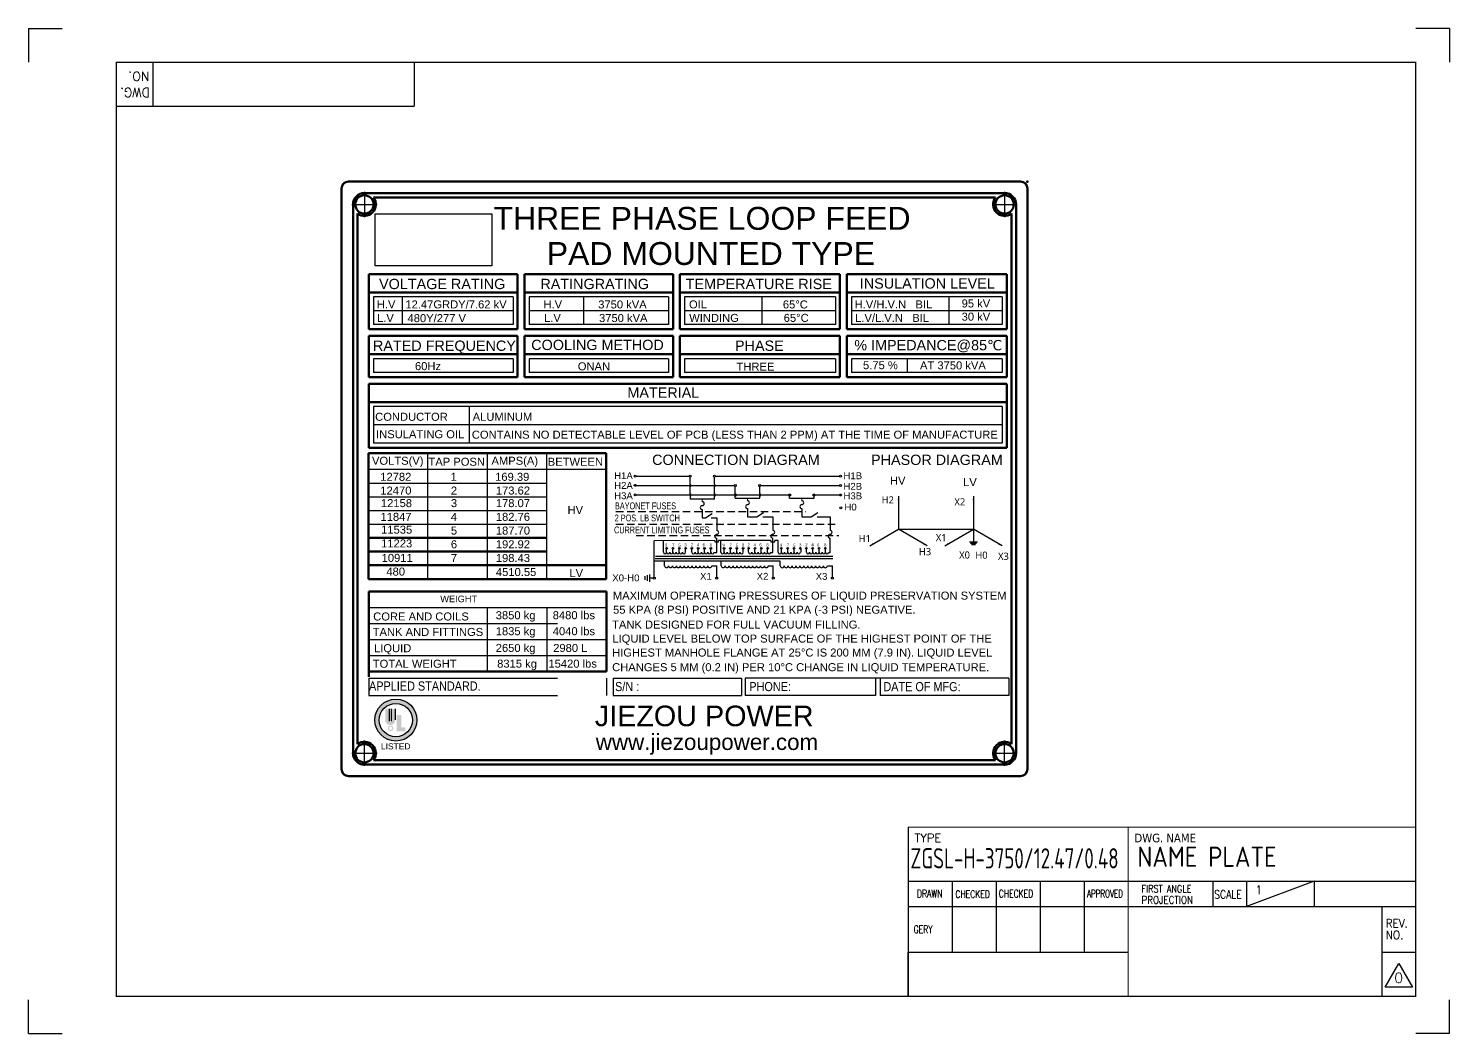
# Model space of a CAD drawing. Header units: millimetres. Extents: x 51831 to 122350, y -311274 to -161296.
# Drawn here: x 66175 to 66796, y -166691 to -166251 of the extents above; entities that cross this region are included whole.
import ezdxf
from ezdxf.enums import TextEntityAlignment as Align

# ---------------------------------------------------------------- set-up
doc = ezdxf.new("R2010")
doc.units = ezdxf.units.MM
doc.header["$LTSCALE"] = 13
for name, pattern in [('CENTER', [50.8, 31.75, -6.35, 6.35, -6.35]), ('DASHED', [0.75, 0.5, -0.25]), ('HIDDEN', [9.525, 6.35, -3.175])]:
    doc.linetypes.add(name, pattern=pattern)
doc.layers.get('0').update_dxf_attribs({"color": 1, "linetype": 'CENTER'})
for name, color, linetype in [('1', 4, 'Continuous'), ('2', 3, 'Continuous'), ('4', 2, 'HIDDEN'), ('4虚线层', 6, 'DASHED'), ('PDF_几何图形', 7, 'Continuous'), ('粗实线', 4, 'Continuous')]:
    doc.layers.add(name, color=color, linetype=linetype)
doc.layers.add('paper', color=254, linetype='Continuous', plot=False)
doc.layers.add('标注、文本', color=3, linetype='Continuous', lineweight=25)
doc.layers.add('铁心', color=3, linetype='Continuous', lineweight=0)
doc.styles.add('Arial_txtstyle_2.50_0_0', font='arial.ttf')
doc.styles.add('Note Text (ANSI)', font='arial.ttf')
doc.styles.add('ROMANS', font='romans.shx', dxfattribs={"bigfont": 'whgtxt.shx'})
doc.styles.get("Standard").update_dxf_attribs({"font": 'gbenor.shx', "bigfont": 'gbcbig.shx'})
doc.styles.add('Tahoma_txtstyle_30.40_0_0', font='tahoma.ttf')
doc.styles.add('宋体', font='', dxfattribs={"width": 0.6})
doc.styles.get('宋体').set_extended_font_data('Microsoft YaHei')
picture_1 = doc.add_image_def('image1.png', size_in_pixel=(551, 245))

msp = doc.modelspace()

# ---------------------------------------------------------------- hatches: boundary and pattern name
at = {"layer": '标注、文本'}
h = msp.add_hatch(color=0, dxfattribs=at)
h.paths.add_polyline_path([(66326.211, -166553.57, 1), (66344.579, -166553.57, 1)])
h.paths.add_polyline_path([(66342.669, -166553.57, -1), (66328.082, -166553.57, -1)], flags=16)
h.paths.add_polyline_path([(66332.526, -166548.726), (66332.526, -166554.039, 1), (66333.408, -166554.039), (66333.408, -166548.717), (66335.129, -166548.718), (66335.129, -166553.57, -1.0130167), (66330.805, -166553.57), (66330.805, -166548.726)], flags=0)
h.paths.add_polyline_path([(66335.834, -166551.324), (66337.816, -166551.324), (66337.816, -166556.754), (66339.53, -166556.754), (66339.53, -166558.516), (66335.834, -166558.516)], flags=0)
h.paths.add_polyline_path([(66334.331, -166557.211, -1), (66331.913, -166557.211, -1)], flags=0)
h.paths.add_polyline_path([(66333.898, -166557.211, -1), (66332.346, -166557.211, -1)], flags=0)

# ---------------------------------------------------------------- linework, layer by layer
at = {"color": 0}
for p, q in [((66321.69, -166322.607), (66321.69, -166333.607)), ((66601.69, -166322.607), (66601.69, -166333.607)), ((66316.19, -166328.107), (66327.19, -166328.107)), ((66596.19, -166328.107), (66607.19, -166328.107)), ((66321.69, -166573.607), (66321.69, -166562.607)), ((66601.69, -166573.607), (66601.69, -166562.607)), ((66316.19, -166568.107), (66327.19, -166568.107)), ((66596.19, -166568.107), (66607.19, -166568.107))]:
    msp.add_line(p, q, dxfattribs=at)
at = {"layer": '1', "const_width": 0.518}
msp.add_lwpolyline([(66213.195, -166674.427), (66781.535, -166674.427), (66781.535, -166265.933), (66213.195, -166265.933), (66213.195, -166674.427)], dxfattribs=at)
at = {"layer": '2'}
for p, q in [((66229.18, -166265.933), (66229.18, -166285.173)), ((66343.44, -166265.933), (66343.44, -166285.173)), ((66213.195, -166285.173), (66343.44, -166285.173)), ((66559.527, -166600.424), (66559.527, -166674.427)), ((66559.527, -166624.105), (66781.535, -166624.105)), ((66578.768, -166624.105), (66578.768, -166655.138)), ((66598.008, -166624.105), (66598.008, -166655.138)), ((66617.249, -166624.105), (66617.249, -166655.138)), ((66636.49, -166624.105), (66636.49, -166655.138)), ((66692.732, -166624.105), (66692.732, -166635.205)), ((66737.133, -166624.105), (66707.532, -166635.205)), ((66707.532, -166624.105), (66707.532, -166635.205)), ((66737.133, -166624.105), (66737.133, -166635.205)), ((66559.527, -166635.205), (66655.73, -166635.205)), ((66655.73, -166635.205), (66781.535, -166635.205)), ((66766.734, -166635.205), (66766.734, -166674.427)), ((66559.527, -166655.138), (66655.73, -166655.138)), ((66559.527, -166674.379), (66559.527, -166655.138)), ((66766.734, -166655.138), (66781.535, -166655.138)), ((66768.214, -166670.354), (66774.134, -166660.1)), ((66774.134, -166660.1), (66780.055, -166670.354)), ((66780.055, -166670.354), (66768.214, -166670.354))]:
    msp.add_line(p, q, dxfattribs=at)
at = {"layer": '2', "color": 0, "linetype": 'Continuous'}
for p, q in [((66440.55, -166446.987), (66463.688, -166446.987)), ((66440.55, -166451.009), (66461.75, -166451.009)), ((66461.75, -166451.009), (66483.479, -166451.009)), ((66475.218, -166446.987), (66529.447, -166446.987)), ((66495.009, -166451.009), (66529.447, -166451.009)), ((66323.49, -166455.933), (66401.49, -166455.933)), ((66440.55, -166455.174), (66461.75, -166455.174)), ((66461.75, -166455.174), (66507.239, -166455.174)), ((66474.783, -166456.928), (66464.122, -166456.928)), ((66483.913, -166456.493), (66494.575, -166456.493)), ((66507.673, -166456.493), (66518.335, -166456.493)), ((66518.769, -166455.174), (66529.447, -166455.174)), ((66323.49, -166461.933), (66401.49, -166461.933)), ((66469.453, -166461.561), (66469.453, -166465.141)), ((66470.845, -166465.141), (66473.798, -166463.275)), ((66489.244, -166461.126), (66489.244, -166464.707)), ((66493.334, -166464.758), (66496.287, -166462.891)), ((66513.004, -166461.126), (66513.004, -166464.707)), ((66517.094, -166464.758), (66520.047, -166462.891)), ((66323.49, -166467.933), (66401.49, -166467.933)), ((66469.453, -166465.141), (66470.845, -166465.141)), ((66473.421, -166465.141), (66475.811, -166465.141)), ((66475.811, -166465.141), (66475.811, -166470.711)), ((66489.244, -166464.707), (66493.334, -166464.758)), ((66495.91, -166464.758), (66500.317, -166464.758)), ((66500.317, -166464.758), (66500.317, -166470.606)), ((66513.004, -166464.707), (66517.094, -166464.758)), ((66519.67, -166464.758), (66525.362, -166464.758)), ((66525.362, -166464.758), (66525.362, -166470.619)), ((66475.001, -166475.128), (66475.001, -166475.668)), ((66475.001, -166475.668), (66476.621, -166475.668)), ((66476.621, -166475.668), (66476.621, -166475.128)), ((66499.507, -166475.128), (66499.507, -166475.668)), ((66499.507, -166475.668), (66501.127, -166475.668)), ((66501.127, -166475.668), (66501.127, -166475.128)), ((66323.564, -166518.384), (66427.564, -166518.384)), ((66323.564, -166525.384), (66427.564, -166525.384)), ((66323.564, -166532.384), (66427.564, -166532.384)), ((66545.281, -166535.34), (66488.203, -166535.34))]:
    msp.add_line(p, q, dxfattribs=at)
at = {"layer": '2', "color": 0}
for p, q in [((66475.001, -166475.128), (66448.487, -166475.148)), ((66448.487, -166484.19), (66448.487, -166475.148)), ((66452.462, -166480.219), (66452.462, -166475.128)), ((66499.507, -166475.128), (66476.621, -166475.128)), ((66502.663, -166475.128), (66501.127, -166475.128)), ((66555.307, -166470.174), (66588.118, -166470.174)), ((66586.418, -166475.596), (66589.819, -166475.596)), ((66586.784, -166476.21), (66589.453, -166476.21)), ((66588.118, -166470.174), (66588.118, -166475.596)), ((66587.268, -166476.883), (66588.969, -166476.883))]:
    msp.add_line(p, q, dxfattribs=at)
at = {"layer": '2', "color": 0, "linetype": 'Continuous'}
for points in [[(66464.122, -166450.574), (66464.122, -166447.422)], [(66464.122, -166454.74), (66464.122, -166451.443)], [(66483.913, -166454.74), (66483.913, -166451.443)], [(66483.913, -166456.493), (66483.913, -166455.609)], [(66507.673, -166456.493), (66507.673, -166455.609)], [(66475.783, -166480.298), (66475.811, -166474.167)], [(66500.288, -166480.298), (66500.317, -166474.049)], [(66525.334, -166480.298), (66525.362, -166474.075)]]:
    msp.add_lwpolyline(points, dxfattribs=at)
at = {"layer": '2', "color": 0}
for points in [[(66555.307, -166455.666, 0, 0.871, 0), (66555.307, -166457.407, 0.871, 0.871, 0)], [(66588.118, -166455.666, 0, 0.871, 0), (66588.118, -166457.407, 0.871, 0.871, 0)], [(66542.743, -166477.429, 0, 0.871, 0), (66544.25, -166476.558, 0.871, 0.871, 0)], [(66567.872, -166477.429, 0, 0.871, 0), (66566.364, -166476.558, 0.871, 0.871, 0)], [(66575.554, -166477.429, 0, 0.871, 0), (66577.061, -166476.558, 0.871, 0.871, 0)], [(66600.683, -166477.429, 0, 0.871, 0), (66599.176, -166476.558, 0.871, 0.871, 0)]]:
    msp.add_lwpolyline(points, format="xyseb", dxfattribs=at)
for points in [[(66555.307, -166455.666), (66555.307, -166470.174)], [(66588.118, -166455.666), (66588.118, -166470.174)], [(66542.743, -166477.429), (66555.307, -166470.174)], [(66567.872, -166477.429), (66555.307, -166470.174)], [(66575.554, -166477.429), (66588.118, -166470.174)], [(66600.683, -166477.429), (66588.118, -166470.174)]]:
    msp.add_lwpolyline(points, dxfattribs=at)
for centre, start, end in [((66489.244, -166458.534), 270, 90), ((66513.004, -166458.534), 270, 90), ((66469.453, -166460.697), 90, 270), ((66469.453, -166458.969), 270, 90), ((66489.244, -166460.262), 90, 270), ((66513.004, -166460.262), 90, 270), ((66475.811, -166473.303), 90, 270), ((66475.811, -166471.575), 270, 90), ((66500.317, -166473.198), 90, 270), ((66500.317, -166471.47), 270, 90), ((66525.362, -166473.211), 90, 270), ((66525.362, -166471.483), 270, 90)]:
    msp.add_arc(centre, 0.864, start, end, dxfattribs=at)
at = {"layer": '4', "color": 0, "linetype": 'ByBlock', "lineweight": -3}
for p, q in [((66325.705, -166368.581), (66325.705, -166380.581)), ((66386.672, -166368.581), (66325.705, -166368.581)), ((66338.122, -166368.581), (66338.122, -166380.581)), ((66386.672, -166368.581), (66386.672, -166380.581)), ((66393.705, -166368.581), (66393.705, -166380.581)), ((66454.672, -166368.581), (66393.705, -166368.581)), ((66417.55, -166368.581), (66417.55, -166380.581)), ((66454.672, -166368.581), (66454.672, -166380.581)), ((66461.724, -166368.581), (66461.724, -166380.581)), ((66527.69, -166368.581), (66461.724, -166368.581)), ((66495.568, -166368.581), (66495.568, -166380.581)), ((66527.69, -166368.581), (66527.69, -166380.581)), ((66534.702, -166368.581), (66534.702, -166380.581)), ((66600.69, -166368.581), (66534.702, -166368.581)), ((66577.357, -166368.581), (66577.357, -166380.581)), ((66600.69, -166368.581), (66600.69, -166380.581)), ((66386.672, -166374.581), (66325.705, -166374.581)), ((66454.672, -166374.581), (66393.705, -166374.581)), ((66527.69, -166374.581), (66461.724, -166374.581)), ((66600.69, -166374.581), (66534.702, -166374.581)), ((66386.672, -166380.581), (66325.705, -166380.581)), ((66454.672, -166380.581), (66393.705, -166380.581)), ((66527.69, -166380.581), (66461.724, -166380.581)), ((66600.69, -166380.581), (66534.702, -166380.581)), ((66325.705, -166395.581), (66325.705, -166401.581)), ((66386.672, -166395.581), (66325.705, -166395.581)), ((66386.672, -166401.581), (66325.705, -166401.581)), ((66386.672, -166395.581), (66386.672, -166401.581)), ((66393.705, -166395.581), (66393.705, -166401.581)), ((66454.672, -166395.581), (66393.705, -166395.581)), ((66454.672, -166401.581), (66393.705, -166401.581)), ((66454.672, -166395.581), (66454.672, -166401.581)), ((66461.724, -166395.581), (66461.724, -166401.581)), ((66527.69, -166395.581), (66461.724, -166395.581)), ((66527.69, -166401.581), (66461.724, -166401.581)), ((66527.69, -166395.581), (66527.69, -166401.581)), ((66534.702, -166395.581), (66534.702, -166401.581)), ((66600.69, -166395.581), (66534.702, -166395.581)), ((66600.69, -166401.581), (66534.702, -166401.581)), ((66559.089, -166395.581), (66559.089, -166401.581)), ((66600.69, -166395.581), (66600.69, -166401.581)), ((66325.597, -166416.536), (66325.597, -166432.536)), ((66600.69, -166416.536), (66325.597, -166416.536)), ((66367.45, -166416.536), (66367.45, -166432.536)), ((66600.69, -166416.536), (66600.69, -166432.536)), ((66600.69, -166424.536), (66325.597, -166424.536)), ((66600.69, -166432.536), (66325.597, -166432.536)), ((66323.49, -166443.933), (66427.49, -166443.933)), ((66323.564, -166504.384), (66427.564, -166504.384))]:
    msp.add_line(p, q, dxfattribs=at)
at = {"layer": '4', "color": 0, "lineweight": -3}
for p, q in [((66349.49, -166491.933), (66349.49, -166436.933)), ((66375.49, -166491.933), (66375.49, -166436.933)), ((66401.49, -166491.933), (66401.49, -166436.933)), ((66323.49, -166449.933), (66401.49, -166449.933)), ((66375.564, -166532.384), (66375.564, -166504.384)), ((66401.564, -166532.384), (66401.564, -166504.384)), ((66323.564, -166511.384), (66427.564, -166511.384)), ((66323.556, -166535.34), (66427.538, -166535.34)), ((66323.556, -166535.34), (66323.556, -166542.812)), ((66427.538, -166535.34), (66427.538, -166542.812)), ((66430.515, -166535.34), (66486.552, -166535.34)), ((66430.515, -166535.34), (66430.515, -166542.812)), ((66486.552, -166535.34), (66486.552, -166542.812)), ((66488.203, -166535.34), (66488.203, -166542.812)), ((66603.527, -166535.34), (66531.91, -166535.34)), ((66545.281, -166535.34), (66545.281, -166542.812)), ((66547.315, -166535.34), (66547.315, -166542.812)), ((66603.527, -166535.34), (66603.527, -166542.812)), ((66323.556, -166542.812), (66427.538, -166542.812)), ((66430.515, -166542.812), (66486.552, -166542.812)), ((66545.281, -166542.812), (66488.203, -166542.812)), ((66603.527, -166542.812), (66547.315, -166542.812))]:
    msp.add_line(p, q, dxfattribs=at)
at = {"layer": '4虚线层', "color": 0, "ltscale": 0.5}
for p, q in [((66431.723, -166462.46), (66514.798, -166462.46)), ((66431.712, -166467.924), (66527.991, -166467.924)), ((66440.535, -166472.938), (66529.239, -166472.938))]:
    msp.add_line(p, q, dxfattribs=at)
at = {"layer": 'paper'}
for p, q in [((66174.714, -166251.132), (66174.714, -166265.933)), ((66174.714, -166251.132), (66189.515, -166251.132)), ((66796.335, -166251.132), (66781.535, -166251.132)), ((66796.335, -166251.132), (66796.335, -166265.933)), ((66174.714, -166690.707), (66174.714, -166675.907)), ((66796.335, -166690.707), (66796.335, -166675.907)), ((66174.714, -166690.707), (66189.515, -166690.707)), ((66796.335, -166690.707), (66781.535, -166690.707))]:
    msp.add_line(p, q, dxfattribs=at)
at = {"layer": 'PDF_几何图形', "color": 0, "lineweight": 15}
for points in [[(66469.453, -166458.105), (66469.453, -166456.928)], [(66489.244, -166457.67), (66489.244, -166456.493)], [(66513.004, -166457.67), (66513.004, -166456.493)]]:
    msp.add_lwpolyline(points, dxfattribs=at)
at = {"layer": '标注、文本', "color": 0}
for p, q in [((66474.783, -166450.574), (66474.783, -166447.422)), ((66474.783, -166454.74), (66474.783, -166451.443)), ((66494.575, -166454.74), (66494.575, -166451.443)), ((66464.122, -166455.609), (66464.122, -166456.928)), ((66474.783, -166456.928), (66474.783, -166455.609)), ((66494.575, -166456.493), (66494.575, -166455.609)), ((66518.335, -166456.493), (66518.335, -166455.609)), ((66477.617, -166480.288), (66477.617, -166475.128)), ((66502.663, -166480.288), (66502.663, -166475.128)), ((66526.53, -166482.125), (66449.043, -166482.125)), ((66453.851, -166480.219), (66453.851, -166478.827)), ((66456.628, -166480.219), (66456.628, -166478.827)), ((66459.405, -166480.219), (66459.405, -166478.827)), ((66462.182, -166480.219), (66462.182, -166478.827)), ((66464.894, -166480.219), (66464.894, -166478.827)), ((66467.671, -166480.219), (66467.671, -166478.827)), ((66470.448, -166480.219), (66470.448, -166478.827)), ((66473.225, -166480.219), (66473.225, -166478.827)), ((66474.61, -166480.288), (66475.77, -166480.298)), ((66479.006, -166480.219), (66479.006, -166478.827)), ((66481.783, -166480.219), (66481.783, -166478.827)), ((66484.56, -166480.219), (66484.56, -166478.827)), ((66487.337, -166480.219), (66487.337, -166478.827)), ((66489.711, -166480.219), (66489.711, -166478.827)), ((66492.488, -166480.219), (66492.488, -166478.827)), ((66495.265, -166480.219), (66495.265, -166478.827)), ((66498.042, -166480.219), (66498.042, -166478.827)), ((66499.427, -166480.294), (66500.288, -166480.298)), ((66504.052, -166480.219), (66504.052, -166478.827)), ((66506.829, -166480.219), (66506.829, -166478.827)), ((66509.606, -166480.219), (66509.606, -166478.827)), ((66512.723, -166480.219), (66512.723, -166478.827)), ((66514.98, -166480.219), (66514.98, -166478.827)), ((66517.757, -166480.219), (66517.757, -166478.827)), ((66520.534, -166480.219), (66520.534, -166478.827)), ((66523.312, -166480.219), (66523.312, -166478.827)), ((66524.696, -166480.295), (66525.349, -166480.298)), ((66503.593, -166484.171), (66448.487, -166484.171)), ((66448.487, -166491.082), (66448.487, -166484.19)), ((66526.589, -166483.078), (66448.904, -166483.078)), ((66453.002, -166486.085), (66453.002, -166484.171)), ((66473.573, -166486.085), (66475.77, -166486.095)), ((66475.77, -166491.073), (66475.77, -166486.095)), ((66477.77, -166486.085), (66477.77, -166484.171)), ((66498.342, -166486.085), (66500.538, -166486.095)), ((66500.538, -166491.072), (66500.538, -166486.094)), ((66503.593, -166486.113), (66503.593, -166484.171)), ((66524.164, -166486.113), (66526.361, -166486.123)), ((66526.361, -166491.102), (66526.361, -166486.123)), ((66444.492, -166492.301), (66444.492, -166490.733)), ((66445.466, -166492.729), (66445.466, -166490.305)), ((66446.463, -166493.086), (66446.463, -166489.948)), ((66448.053, -166491.517), (66446.463, -166491.517)), ((66332.526, -166548.726), (66332.526, -166554.039)), ((66333.408, -166548.717), (66333.408, -166554.039)), ((66335.129, -166548.718), (66335.129, -166553.57))]:
    msp.add_line(p, q, dxfattribs=at)
for centre, radius in [((66440.12, -166446.926), 0.434), ((66440.12, -166450.947), 0.434), ((66464.122, -166446.987), 0.434), ((66474.783, -166446.987), 0.434), ((66483.913, -166451.009), 0.434), ((66494.575, -166451.009), 0.434), ((66529.881, -166446.987), 0.434), ((66529.881, -166451.009), 0.434), ((66440.12, -166455.113), 0.434), ((66507.673, -166455.174), 0.434), ((66518.335, -166455.174), 0.434), ((66529.881, -166455.174), 0.434), ((66530.076, -166460.831), 0.434), ((66453.86, -166478.475), 0.352), ((66456.637, -166478.475), 0.352), ((66459.414, -166478.475), 0.352), ((66462.191, -166478.475), 0.352), ((66464.902, -166478.475), 0.352), ((66467.679, -166478.475), 0.352), ((66470.456, -166478.475), 0.352), ((66473.233, -166478.475), 0.352), ((66479.014, -166478.475), 0.352), ((66481.792, -166478.475), 0.352), ((66484.569, -166478.475), 0.352), ((66487.346, -166478.475), 0.352), ((66489.719, -166478.475), 0.352), ((66492.496, -166478.475), 0.352), ((66495.274, -166478.475), 0.352), ((66498.051, -166478.475), 0.352), ((66504.06, -166478.475), 0.352), ((66506.837, -166478.475), 0.352), ((66509.614, -166478.475), 0.352), ((66512.392, -166478.475), 0.352), ((66514.989, -166478.475), 0.352), ((66517.766, -166478.475), 0.352), ((66520.543, -166478.475), 0.352), ((66523.32, -166478.475), 0.352), ((66448.487, -166491.517), 0.434), ((66475.77, -166491.507), 0.434), ((66500.538, -166491.507), 0.434), ((66526.361, -166491.536), 0.434), ((66335.437, -166553.601), 9.184), ((66335.418, -166553.601), 7.294)]:
    msp.add_circle(centre, radius, dxfattribs=at)
for centre, radius, start, end in [((66464.122, -166451.009), 0.434, 270, 90), ((66474.783, -166451.009), 0.434, 270, 90), ((66464.122, -166455.174), 0.434, 270, 90), ((66474.783, -166455.174), 0.434, 270, 90), ((66483.913, -166455.174), 0.434, 270, 90), ((66494.575, -166455.174), 0.434, 270, 90), ((66453.157, -166480.219), 0.694, 180, 0), ((66454.545, -166480.219), 0.694, 180, 0), ((66455.934, -166480.219), 0.694, 180, 0), ((66457.322, -166480.219), 0.694, 180, 0), ((66458.711, -166480.219), 0.694, 180, 0), ((66460.1, -166480.219), 0.694, 180, 0), ((66461.488, -166480.219), 0.694, 180, 0), ((66465.588, -166480.219), 0.694, 180, 0), ((66466.976, -166480.219), 0.694, 180, 0), ((66468.365, -166480.219), 0.694, 180, 0), ((66469.754, -166480.219), 0.694, 180, 0), ((66471.142, -166480.219), 0.694, 180, 0), ((66472.531, -166480.219), 0.694, 180, 0), ((66473.919, -166480.219), 0.694, 180, 0), ((66478.312, -166480.219), 0.694, 180, 0), ((66479.7, -166480.219), 0.694, 180, 0), ((66481.089, -166480.219), 0.694, 180, 0), ((66482.477, -166480.219), 0.694, 180, 0), ((66483.866, -166480.219), 0.694, 180, 0), ((66485.254, -166480.219), 0.694, 180, 0), ((66486.643, -166480.219), 0.694, 180, 0), ((66490.405, -166480.219), 0.694, 180, 0), ((66491.794, -166480.219), 0.694, 180, 0), ((66493.182, -166480.219), 0.694, 180, 0), ((66494.571, -166480.219), 0.694, 180, 0), ((66495.959, -166480.219), 0.694, 180, 0), ((66497.348, -166480.219), 0.694, 180, 0), ((66498.737, -166480.219), 0.694, 180, 353.816488), ((66503.357, -166480.219), 0.694, 180, 0), ((66504.746, -166480.219), 0.694, 180, 0), ((66506.134, -166480.219), 0.694, 180, 0), ((66507.523, -166480.219), 0.694, 180, 0), ((66508.912, -166480.219), 0.694, 180, 0), ((66510.3, -166480.219), 0.694, 180, 0), ((66511.689, -166480.219), 0.694, 180, 0), ((66515.674, -166480.219), 0.694, 180, 0), ((66517.063, -166480.219), 0.694, 180, 0), ((66518.452, -166480.219), 0.694, 180, 0), ((66519.84, -166480.219), 0.694, 180, 0), ((66521.229, -166480.219), 0.694, 180, 0), ((66522.617, -166480.219), 0.694, 180, 0), ((66524.006, -166480.219), 0.694, 180, 353.731693), ((66453.859, -166486.085), 0.857, 180, 0), ((66455.573, -166486.085), 0.857, 180, 0), ((66457.288, -166486.085), 0.857, 180, 0), ((66459.002, -166486.085), 0.857, 180, 0), ((66460.716, -166486.085), 0.857, 180, 0), ((66462.431, -166486.085), 0.857, 180, 0), ((66464.145, -166486.085), 0.857, 180, 0), ((66465.859, -166486.085), 0.857, 180, 0), ((66467.573, -166486.085), 0.857, 180, 0), ((66469.288, -166486.085), 0.857, 180, 0), ((66471.002, -166486.085), 0.857, 180, 0), ((66472.716, -166486.085), 0.857, 180, 0), ((66478.628, -166486.085), 0.857, 180, 0), ((66480.342, -166486.085), 0.857, 180, 0), ((66482.056, -166486.085), 0.857, 180, 0), ((66483.77, -166486.085), 0.857, 180, 0), ((66485.485, -166486.085), 0.857, 180, 0), ((66487.199, -166486.085), 0.857, 180, 0), ((66488.913, -166486.085), 0.857, 180, 0), ((66490.628, -166486.085), 0.857, 180, 0), ((66492.342, -166486.085), 0.857, 180, 0), ((66494.056, -166486.085), 0.857, 180, 0), ((66495.77, -166486.085), 0.857, 180, 0), ((66497.485, -166486.085), 0.857, 180, 0), ((66504.45, -166486.113), 0.857, 180, 0), ((66506.164, -166486.113), 0.857, 180, 0), ((66507.879, -166486.113), 0.857, 180, 0), ((66509.593, -166486.113), 0.857, 180, 0), ((66511.307, -166486.113), 0.857, 180, 0), ((66513.022, -166486.113), 0.857, 180, 0), ((66514.736, -166486.113), 0.857, 180, 0), ((66516.45, -166486.113), 0.857, 180, 0), ((66518.164, -166486.113), 0.857, 180, 0), ((66519.879, -166486.113), 0.857, 180, 0), ((66521.593, -166486.113), 0.857, 180, 0), ((66523.307, -166486.113), 0.857, 180, 0)]:
    msp.add_arc(centre, radius, start, end, dxfattribs=at)
at = {"layer": '粗实线', "color": 0, "lineweight": 50}
for p, q in [((66314.69, -166318.107), (66608.69, -166318.107)), ((66311.69, -166321.107), (66311.69, -166575.107)), ((66321.672, -166323.107), (66601.69, -166323.107)), ((66325.69, -166325.107), (66597.69, -166325.107)), ((66357.169, -166325.107), (66382.002, -166325.107)), ((66384.799, -166325.107), (66416.678, -166325.107)), ((66611.69, -166321.107), (66611.69, -166575.107)), ((66316.69, -166328.107), (66316.69, -166568.107)), ((66318.69, -166332.107), (66318.69, -166564.107)), ((66604.69, -166332.107), (66604.69, -166564.107)), ((66606.69, -166328.107), (66606.69, -166568.107)), ((66323.672, -166358.581), (66323.672, -166382.581)), ((66388.672, -166358.581), (66323.672, -166358.581)), ((66388.672, -166358.581), (66388.672, -166382.581)), ((66391.672, -166358.581), (66391.672, -166382.581)), ((66456.672, -166358.581), (66391.672, -166358.581)), ((66456.672, -166358.581), (66456.672, -166382.581)), ((66459.69, -166358.581), (66459.69, -166382.581)), ((66529.69, -166358.581), (66459.69, -166358.581)), ((66529.69, -166358.581), (66529.69, -166382.581)), ((66602.69, -166358.581), (66532.669, -166358.581)), ((66532.669, -166358.581), (66532.669, -166382.581)), ((66602.69, -166358.581), (66602.69, -166382.581)), ((66388.672, -166366.581), (66323.672, -166366.581)), ((66456.672, -166366.581), (66391.672, -166366.581)), ((66529.69, -166366.581), (66459.69, -166366.581)), ((66602.69, -166366.581), (66532.669, -166366.581)), ((66388.672, -166382.581), (66323.672, -166382.581)), ((66456.672, -166382.581), (66391.672, -166382.581)), ((66529.69, -166382.581), (66459.69, -166382.581)), ((66602.69, -166382.581), (66532.669, -166382.581)), ((66323.672, -166385.581), (66323.672, -166403.581)), ((66388.672, -166385.581), (66323.672, -166385.581)), ((66388.672, -166385.581), (66388.672, -166403.581)), ((66391.672, -166385.581), (66391.672, -166403.581)), ((66456.672, -166385.581), (66391.672, -166385.581)), ((66456.672, -166385.581), (66456.672, -166403.581)), ((66459.69, -166385.581), (66459.69, -166403.581)), ((66529.69, -166385.581), (66459.69, -166385.581)), ((66529.69, -166385.581), (66529.69, -166403.581)), ((66532.669, -166385.581), (66532.669, -166403.581)), ((66602.69, -166385.581), (66532.669, -166385.581)), ((66602.69, -166385.581), (66602.69, -166403.581)), ((66388.672, -166393.581), (66323.672, -166393.581)), ((66456.672, -166393.581), (66391.672, -166393.581)), ((66529.69, -166393.581), (66459.69, -166393.581)), ((66602.69, -166393.581), (66532.669, -166393.581)), ((66323.564, -166406.536), (66323.564, -166434.536)), ((66323.564, -166406.536), (66323.564, -166434.536)), ((66602.69, -166406.536), (66323.564, -166406.536)), ((66388.672, -166403.581), (66323.672, -166403.581)), ((66456.672, -166403.581), (66391.672, -166403.581)), ((66529.69, -166403.581), (66459.69, -166403.581)), ((66602.69, -166403.581), (66532.669, -166403.581)), ((66602.69, -166406.536), (66602.69, -166434.536)), ((66602.69, -166414.536), (66323.564, -166414.536)), ((66323.49, -166436.933), (66427.49, -166436.933)), ((66323.49, -166491.933), (66323.49, -166436.933)), ((66602.69, -166434.536), (66323.564, -166434.536)), ((66427.49, -166491.933), (66427.49, -166436.933)), ((66323.49, -166473.933), (66401.49, -166473.933)), ((66323.49, -166479.933), (66401.49, -166479.933)), ((66323.49, -166485.933), (66427.49, -166485.933)), ((66323.49, -166491.933), (66427.49, -166491.933)), ((66323.564, -166497.384), (66427.564, -166497.384)), ((66323.564, -166534.759), (66323.564, -166497.384)), ((66427.564, -166532.384), (66427.564, -166497.384)), ((66323.564, -166532.384), (66427.564, -166532.384)), ((66321.672, -166573.107), (66601.69, -166573.107)), ((66325.69, -166571.107), (66597.69, -166571.107)), ((66314.69, -166578.107), (66608.69, -166578.107))]:
    msp.add_line(p, q, dxfattribs=at)
for centre in [(66321.69, -166328.107), (66601.69, -166328.107), (66321.69, -166568.107), (66601.69, -166568.107)]:
    msp.add_circle(centre, 4, dxfattribs=at)
for centre, radius, start, end in [((66314.69, -166321.107), 3, 90, 180), ((66608.69, -166321.107), 3, 0, 90), ((66321.69, -166328.107), 5, 89.790785, 180), ((66321.69, -166328.107), 5, 233.130771, 36.869707), ((66601.69, -166328.107), 5, 143.130293, 306.869229), ((66601.69, -166328.107), 5, 0, 90), ((66321.69, -166568.107), 5, 323.130293, 126.869229), ((66601.69, -166568.107), 5, 53.130771, 216.869707), ((66321.69, -166568.107), 5, 180, 270.209215), ((66601.69, -166568.107), 5, 270, 0), ((66314.69, -166575.107), 3, 180, 270), ((66608.69, -166575.107), 3, 270, 0)]:
    msp.add_arc(centre, radius, start, end, dxfattribs=at)
msp.add_point((66611.69, -166318.107), dxfattribs=at)
msp.add_point((66611.69, -166318.107), dxfattribs=at)
msp.add_point((66611.69, -166318.107), dxfattribs=at)
msp.add_point((66611.69, -166318.107), dxfattribs=at)
at = {"layer": '铁心'}
for p, q in [((66559.527, -166600.424), (66781.535, -166600.424)), ((66655.73, -166600.424), (66655.73, -166674.427))]:
    msp.add_line(p, q, dxfattribs=at)

# ---------------------------------------------------------------- texts
at = {"layer": '1', "color": 4, "width": 0.8}
msp.add_text('ZGSL-H-3750/12.47/0.48', height=8.8803, dxfattribs=at).set_placement((66560.509, -166618.509))
at = {"layer": '1', "color": 4}
msp.add_text('NAME PLATE', height=8.8803, dxfattribs=at).set_placement((66659.829, -166617.81))
at = {"layer": '2', "style": 'ROMANS'}
for s, p in [('NO.', (66227.669, -166270.071)), ('DWG.', (66227.812, -166277.16))]:
    msp.add_text(s, height=3.9961, rotation=180, dxfattribs=at).set_placement(p)
at = {"layer": '2', "color": 0, "linetype": 'Continuous', "style": 'Arial_txtstyle_2.50_0_0'}
for s, height, p in [('THREE PHASE LOOP FEED ', 10, (66471.308, -166334.192)), (' PAD MOUNTED TYPE', 10, (66471.308, -166349.563)), ('5.75 %%%', 3.5, (66547.38, -166398.425)), ('AT 3750 kVA', 3.5, (66579.092, -166398.425)), ('MATERIAL', 4.5, (66452.431, -166410.408)), ('INSULATING OIL', 3.5, (66346.059, -166428.597)), ('CONTAINS NO DETECTABLE LEVEL OF PCB (LESS THAN 2 PPM) AT THE TIME OF MANUFACTURE ', 3.5, (66484.381, -166429.22)), ('VOLTS(V)', 3.5, (66336.261, -166440.632)), ('TAP POSN', 3.5, (66362.058, -166440.632)), ('AMPS(A)', 3.5, (66387.442, -166440.632)), ('BETWEEN', 3.5, (66413.965, -166440.632)), ('JIEZOU POWER', 9, (66470.299, -166551.78)), ('www.jiezoupower.com ', 7, (66472.87, -166564.049))]:
    msp.add_text(s, height=height, dxfattribs=at).set_placement(p, align=Align.MIDDLE)
for s, height, p in [('VOLTAGE RATING', 4.5, (66328.093, -166365.133)), (' RATINGRATING', 4.5, (66396.903, -166365.133)), ('TEMPERATURE RISE ', 4.5, (66462.218, -166365.133)), ('INSULATION LEVEL', 4.5, (66538.373, -166364.892)), ('H.V    ', 3.5, (66327.098, -166373.548)), ('12.47GRDY/7.62 kV', 3.5, (66339.603, -166373.577)), ('H.V    ', 3.5, (66400.002, -166373.563)), ('3750 kVA', 3.5, (66423.943, -166373.593)), ('OIL', 3.5, (66463.655, -166373.563)), ('65%%DC', 3.5, (66504.714, -166373.593)), ('H.V/H.V.N   BIL', 3.5, (66536.095, -166373.563)), ('95 kV', 3.5, (66582.909, -166373.15)), ('L.V', 3.5, (66327.195, -166379.534)), ('480Y/277 V', 3.5, (66340.548, -166379.578)), ('L.V', 3.5, (66400.264, -166379.483)), ('3750 kVA', 3.5, (66424.307, -166379.527)), ('WINDING', 3.5, (66463.753, -166379.483)), ('65%%DC', 3.5, (66505.078, -166379.467)), ('L.V/L.V.N   BIL ', 3.5, (66536.324, -166379.483)), ('30 kV', 3.5, (66582.909, -166378.937)), ('RATED FREQUENCY', 4.5, (66325.421, -166392.133)), ('COOLING METHOD', 4.5, (66394.655, -166391.782)), ('PHASE', 4.5, (66483.788, -166392.133)), ('%%% IMPEDANCE@85℃', 4.5, (66535.957, -166391.892)), ('60Hz', 3.5, (66343.777, -166400.563)), ('ONAN', 3.5, (66415.012, -166400.646)), ('THREE', 3.5, (66484.44, -166400.79)), ('CONDUCTOR        ALUMINUM', 3.5, (66326.38, -166422.717)), (' MAXIMUM OPERATING PRESSURES OF LIQUID PRESERVATION SYSTEM ', 3.5, (66428.989, -166500.925)), (' 55 KPA (8 PSI) POSITIVE AND 21 KPA (-3 PSI) NEGATIVE.', 3.5, (66429.085, -166507.093)), ('TANK DESIGNED FOR FULL VACUUM FILLING.', 3.5, (66430.009, -166513.593)), ('LIQUID LEVEL BELOW TOP SURFACE OF THE HIGHEST POINT OF THE ', 3.5, (66430.13, -166519.715)), (' HIGHEST MANHOLE FLANGE AT 25°C IS 200 MM (7.9 IN). LIQUID LEVEL ', 3.5, (66428.666, -166525.823)), ('CHANGES 5 MM (0.2 IN) PER 10°C CHANGE IN LIQUID TEMPERATURE.', 3.5, (66430.04, -166532.223)), ('LISTED', 2.64, (66328.908, -166566.414))]:
    msp.add_text(s, height=height, dxfattribs=at).set_placement(p)
for s, height, p in [('CONNECTION DIAGRAM', 4.5, (66520.851, -166439.776)), ('PHASOR DIAGRAM', 4.5, (66600.913, -166439.789)), ('12782', 3.5, (66342.206, -166447.225)), ('12470', 3.5, (66342.245, -166453.225)), ('1', 3.5, (66362.082, -166447.225)), ('2', 3.5, (66362.212, -166453.225)), ('169.39', 3.5, (66393.811, -166447.225)), ('173.62', 3.5, (66394.114, -166453.225)), ('HV', 3.5, (66558.338, -166448.911)), ('LV', 3.5, (66589.52, -166449.553)), ('12158', 3.5, (66342.499, -166458.725)), ('3', 3.5, (66362.212, -166458.725)), ('178.07', 3.5, (66394.114, -166458.725)), ('11847', 3.5, (66342.307, -166464.725)), ('4', 3.5, (66362.212, -166464.725)), ('182.76', 3.5, (66394.114, -166464.725)), ('HV', 3.5, (66417.324, -166461.725)), ('11535', 3.5, (66342.586, -166470.337)), ('5', 3.5, (66362.212, -166470.725)), ('187.70', 3.5, (66394.114, -166470.725)), ('11223', 3.5, (66342.586, -166476.337)), ('6', 3.5, (66362.212, -166476.725)), ('192.92', 3.5, (66394.114, -166476.725)), ('10911', 3.5, (66342.815, -166482.664)), ('7', 3.5, (66362.212, -166482.725)), ('198.43', 3.5, (66394.114, -166482.725)), ('480', 3.5, (66339.438, -166488.664)), ('4510.55', 3.5, (66396.865, -166488.863)), ('LV', 3.5, (66417.324, -166489.312)), ('CORE AND COILS', 3.5, (66367.358, -166508.302)), ('3850 kg', 3.5, (66396.521, -166507.748)), ('8480 lbs', 3.5, (66422.529, -166507.748)), ('TANK AND FITTINGS', 3.5, (66373.638, -166515.063)), ('1835 kg', 3.5, (66396.521, -166514.748)), ('4040 lbs', 3.5, (66422.544, -166514.748)), ('LIQUID', 3.5, (66342.187, -166522.175)), (' 2650 kg', 3.5, (66396.513, -166522.063)), ('2980 L', 3.5, (66419.204, -166522.063)), ('TOTAL WEIGHT', 3.5, (66362.004, -166528.964)), ('8315 kg', 3.5, (66397.139, -166528.93)), ('15420 lbs', 3.5, (66423.369, -166528.93))]:
    msp.add_text(s, height=height, dxfattribs=at).set_placement(p, align=Align.MIDDLE_RIGHT)
at = {"layer": '2', "color": 0, "style": 'Note Text (ANSI)'}
for s, p in [('H1A', (66439.071, -166448.218)), ('H2A', (66439.071, -166452.483)), ('H3A', (66439.071, -166457.002)), ('H0', (66537.001, -166461.94)), ('X0-H0', (66441.987, -166492.931)), ('X1', (66473.608, -166492.232)), ('X2', (66498.376, -166492.231)), ('X3', (66524.199, -166492.26))]:
    msp.add_text(s, height=3, dxfattribs=at).set_placement(p, align=Align.RIGHT)
at = {"layer": '2', "color": 0, "linetype": 'Continuous', "style": 'Note Text (ANSI)'}
for s, p in [('H1B', (66539.376, -166448.279)), ('H2B', (66539.376, -166452.892)), ('H3B', (66539.376, -166457.064))]:
    msp.add_text(s, height=3, dxfattribs=at).set_placement(p, align=Align.RIGHT)
at = {"layer": '2', "color": 0, "style": '宋体'}
for s, p in [('H2', (66547.92, -166458.89)), ('X2', (66579.761, -166459.74)), ('H1', (66537.853, -166475.796)), ('X1', (66571.602, -166475.382)), ('H3', (66564.208, -166481.516)), ('X0', (66581.825, -166482.987)), ('H0', (66588.912, -166483.046)), ('X3', (66598.816, -166483.536))]:
    msp.add_text(s, height=3.1339, dxfattribs=at).set_placement(p)
at = {"layer": '2', "color": 0, "style": 'Note Text (ANSI)', "width": 0.76}
msp.add_text('2 POS. LB SWITCH', height=3, dxfattribs=at).set_placement((66431.149, -166466.724))
for s, p in [('BAYONET FUSES', (66458, -166461.435)), ('CURRENT LIMITING FUSES', (66472.614, -166471.952))]:
    msp.add_text(s, height=3, dxfattribs=at).set_placement(p, align=Align.RIGHT)
at = {"layer": '2', "color": 0, "style": 'Note Text (ANSI)'}
for s, p in [('2', (66464.967, -166476.902)), ('4', (66467.605, -166476.925)), ('2', (66489.785, -166476.902)), ('4', (66492.423, -166476.925)), ('2', (66515.054, -166476.902)), ('4', (66517.692, -166476.925)), ('9', (66453.686, -166477.044)), ('7', (66456.772, -166477.044)), ('5', (66459.519, -166477.156)), ('3', (66462.146, -166477.024)), ('6', (66470.095, -166477.012)), ('8', (66473.181, -166477.012)), ('9', (66478.841, -166477.044)), ('7', (66481.926, -166477.044)), ('5', (66484.673, -166477.156)), ('3', (66487.301, -166477.024)), ('6', (66494.913, -166477.012)), ('8', (66497.998, -166477.012)), ('9', (66503.886, -166477.044)), ('7', (66506.972, -166477.044)), ('5', (66509.719, -166477.156)), ('3', (66512.346, -166477.024)), ('6', (66520.182, -166477.012)), ('8', (66523.268, -166477.012))]:
    msp.add_text(s, height=1.296, dxfattribs=at).set_placement(p, align=Align.MIDDLE)
at = {"layer": '2', "color": 0, "linetype": 'Continuous', "style": 'Arial_txtstyle_2.50_0_0', "width": 0.85}
for s, p in [('APPLIED STANDARD.', (66323.712, -166538.715)), ('S/N : ', (66431.32, -166538.951)), ('PHONE: ', (66490.039, -166538.945)), ('DATE OF MFG: ', (66548.682, -166538.982))]:
    msp.add_text(s, height=4, dxfattribs=at).set_placement(p, align=Align.MIDDLE_LEFT)
at = {"layer": '2', "style": 'ROMANS'}
for s, height, p in [('TYPE', 3.7001, (66562.297, -166607.041)), ('1', 3.7, (66711.377, -166629.673))]:
    msp.add_text(s, height=height, dxfattribs=at).set_placement(p)
for s, height, width, p in [('DRAWN', 3.2561, 0.75, (66563.384, -166631.138)), ('CHECKED', 3.2561, 0.75, (66580.183, -166631.344)), ('CHECKED', 3.2561, 0.75, (66599.161, -166631.138)), ('APPROVED', 3.2561, 0.7, (66637.739, -166631.138)), ('FIRST ANGLE', 3.25611, 0.8, (66661.572, -166629.017)), ('PROJECTION', 3.2561, 0.86, (66661.572, -166633.897)), ('SCALE', 3.7001, 0.8, (66693.386, -166631.7)), ('GERY', 3.2561, 0.75, (66561.907, -166646.747)), ('REV.', 3.7001, 0.9, (66768.417, -166644.363)), ('NO.', 3.7001, 0.9, (66768.417, -166649.409))]:
    msp.add_text(s, height=height, dxfattribs=dict(at, width=width)).set_placement(p)
at = {"layer": '2', "color": 4, "style": 'ROMANS'}
msp.add_text('0', height=4.44, dxfattribs=at).set_placement((66772.146, -166668.578))
at = {"layer": '4', "color": 0, "lineweight": -3, "style": 'Arial_txtstyle_2.50_0_0'}
msp.add_text('WEIGHT', height=2.88, dxfattribs=at).set_placement((66354.872, -166502.059))
at = {"layer": '铁心', "style": 'Tahoma_txtstyle_30.40_0_0'}
msp.add_text('DWG. NAME', height=3.7384, dxfattribs=at).set_placement((66658.5, -166607.041))

# ---------------------------------------------------------------- pictures from other files: only their frames are drawn
at = {"layer": '标注、文本'}
image = msp.add_image(picture_1, insert=(66326.42, -166354.931), size_in_units=(50.983, 22.669), dxfattribs=at)
image.dxf.flags = 7

doc.saveas('drawing.dxf')
